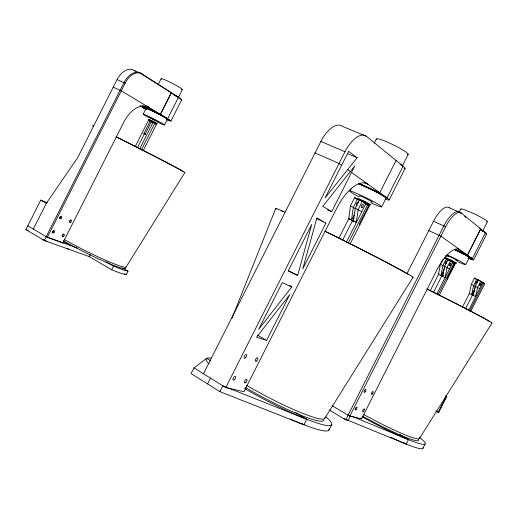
<?xml version="1.0" encoding="UTF-8"?>
<svg xmlns="http://www.w3.org/2000/svg" width="518" height="518" viewBox="0 0 518 518"><rect width="100%" height="100%" fill="white"/><g stroke="black" fill="none" stroke-linecap="round" stroke-linejoin="round"><path stroke-width="0.78" d="M350.045 244.12L369.379 205.879L362.406 201.172L359.486 199.844L355.29 208.145L353.386 220.856L356.429 222.306L348.743 218.7L350.453 205.911L354.636 197.643L359.9 200.55M353.982 221.516L351.463 219.956L353.354 207.252L357.543 198.964M356.274 222.216L358.203 209.486L362.406 201.172M438.474 274.411L440.404 264.284L442.806 259.55M439.199 295.415L455.205 263.791L448.012 259.466L444.58 266.252L442.612 276.392L443.317 275M462.445 307.239L469.353 293.589L471.315 284.343L474.482 278.088L478.859 280.555L477.097 279.733M470.674 311.564L484.764 283.741L478.412 279.94L475.239 286.201L473.251 295.461M297.656 275.414L311.745 224.365L288.144 271.043L297.656 275.414L288.364 270.571M232.019 318.136L275.66 208.624M122.526 268L127.998 271.179L126.191 274.76A47.798 4.286 26.4 0 1 111.674 269.781L89.141 256.552L44.283 240.507L25.9 229.571L40.76 200.11L47.358 202.791M33.327 229.085L46.348 203.27L77.752 157.524L117.074 79.584A16.9 10.91 -66.7 0 1 134.097 70.357M44.283 240.507L123.938 82.66A16.913 10.82 -66.6 0 1 140.928 73.394L178.464 97.332L140.928 73.394L134.071 70.409L135.379 71.244M27.797 225.816L47.339 237.367L125.142 83.197A16.926 10.813 -66.6 0 1 142.126 73.919M47.339 237.367L62.827 242.987L123.996 121.769A24.696 15.436 -64.9 0 1 148.854 107.459L145.668 105.996M144.917 108.165L145.454 106.727M145.312 107.336L144.651 108.644L145.946 109.24M145.739 109.259L146.154 107.841M143.201 114.161L146.426 107.783M158.236 84.376L161.098 78.704M146.698 109.233L147.365 107.912M135.094 146.827L148.517 120.228L151.528 121.827M145.403 134.531L143.829 133.689L150.226 121.024M137.471 147.682L144.392 133.961M143.331 150.343L156.462 124.333L151.36 121.555L145.092 134.427M139.607 149.035L153.075 122.352M141.304 150.026L154.772 123.349L151.36 121.555M170.163 92.223L171.335 92.741L160.386 114.407L141.964 105.957M160.399 114.407L171.335 92.741M89.141 256.552L90.229 254.396M164.465 125.039L182.323 89.659M170.927 121.05L181.643 99.812M111.674 269.781L113.526 266.129A47.798 4.112 26.4 0 0 127.998 271.179M210.839 360.858L206.701 358.333L193.959 367.871L191.071 373.582L219.897 391.634L303.936 424.792L306.727 419.269L295.687 412.548M203.457 373.776L320.895 141.433A25.408 12.238 -66.1 0 1 342.54 126.405L366.472 136.318L403.101 166.207L387.05 197.934L351.528 172.429L354.811 165.941L322.766 206.268L331.662 211.726L351.528 172.429M207.55 383.896L210.463 378.121M219.897 391.634L222.844 385.813L225.835 387.004M193.959 367.871L225.751 387.619L344.982 151.774A25.783 11.908 -65.9 0 1 366.472 136.318M341.602 165.3L325.051 198.031L357.148 157.744L348.672 151.327L341.602 165.3L339.057 163.474L315.061 152.959M156.06 112.633L147.481 108.696L148.562 106.559M266.595 340.423L289.724 294.677L256.578 337.192L266.595 340.423L257.517 335.211M325.9 223.116L302.765 268.881L316.906 217.858L325.9 223.116L316.466 218.596M349.974 191.155L351.418 188.299M374.184 143.272L376.353 138.979M338.895 238.183L349.087 218.026M351.618 220.046L354.532 214.29M342.722 239.989L352.577 220.5L353.626 221.154M353.904 218.641L352.887 220.927M346.251 242.437L365.915 203.542L363.74 202.551M348.336 242.923L367.657 204.714L365.384 203.684M396.063 160.47L379.765 192.702L359.298 183.592M381.656 206.883L386.37 197.559M402.324 166.013L408.126 154.539M389.18 199.903L405.082 168.46M406.941 273.776L433.495 221.29A20.688 7.899 -64.9 0 1 449.333 207.757M328.936 430.108L331.604 424.825M329.066 409.913L345.733 419.826L443.848 225.926A20.726 7.738 -64.8 0 1 459.589 212.302L461.396 213.092L485.431 232.744L472.286 258.709L457.931 248.841L459.68 249.644A30.102 10.891 -64 0 0 436.609 270.525L361.577 418.79L349.812 416.161L332.083 405.678M349.812 416.161L445.668 226.742A20.752 7.718 -64.8 0 1 461.396 213.092M350.498 415.682L348.141 420.344L345.733 419.826M459.336 211.894L460.774 209.045M430.173 290.805L438.921 273.517M444.457 257.809L446.335 258.683L442.909 265.462L440.85 275.537L441.757 276.1L443.518 272.623M440.954 275.595L444.832 267.935M433.398 292.566L441.783 275.997L442.489 276.431M450.53 260.638L447.092 267.437L445.111 277.583L438.364 274.346M436.868 293.861L452.881 262.225L450.375 261.059M437.969 294.774L454.046 263.014L451.949 262.011M454.772 263.5L447.034 278.781L447.474 279.06M454.901 249.469L467.43 255.219L480.756 228.924L479.603 228.412M467.443 255.225L480.756 228.924M465.604 264.73L469.586 256.857M482.621 231.106L487.328 221.801M473.594 259.9L486.648 234.104M476.832 279.196L473.666 285.457L471.607 294.658L473.051 295.551L473.763 294.146M471.691 294.71L475.343 287.503M474.883 290.197L472.377 295.137L472.973 295.513M465.552 308.76L472.474 295.085L473.07 295.461M480.775 281.047L477.602 287.322L475.602 296.587L469.269 293.538M468.667 310.288L482.782 282.401L480.426 281.293M469.612 311.046L483.773 283.074L481.934 282.206M343.207 418.324L406.216 444.107L408.482 439.627L399.469 434.356M438.163 412.315L446.263 396.322L446.814 396.497L438.727 412.47L436.117 411.169M422.895 448.368L425.097 444.023M126.139 266.971L184.894 172.513M324.754 418.402L412.995 277.344M419.36 438.662L492.1 322.876M291.88 286.83L258.683 329.325L282.271 282.66L291.88 286.83L289.743 285.696M144.923 108.178L140.818 106.358M449.889 259.848L452.518 261.143M452.505 261.156L451.961 260.942M225.751 387.619L243.959 391.712L336.752 208.178A37.076 16.582 -64.5 0 1 367.987 184.253L364.387 182.653M348.096 415.145L349.669 415.501M143.48 107.446L140.171 105.937M46.206 236.694L77.383 248.025M25.9 229.571L28.173 230.4M157.712 121.685L158.152 121.808L149.534 117.398L150.175 117.871M227.337 387.6L306.727 419.269M351.981 416.297L408.482 439.627M365.404 202.396C367.184 202.998 362.335 200.505 363.079 201.224M441.757 276.1L442.068 276.34M320.895 141.433L344.982 151.774M347.507 153.6L357.148 157.744M449.3 207.815L459.589 212.302L460.845 213.325M157.265 121.503L156.708 121.257M42.612 239.51L47.423 241.634M358.65 183.709L373.277 190.223M117.074 79.584L125.142 83.197M433.495 221.29L445.668 226.742M365.158 202.285L364.452 201.955M113.241 87.186L121.277 90.838L167.644 118.771L147.682 106.922A24.676 15.449 -64.9 0 0 145.072 105.827M428.774 230.62L440.902 236.137L472.286 258.709M365.935 204.17L368.732 205.445L359.304 224.1L359.958 224.508M367.21 204.888L369.379 205.879M454.273 249.436L459.867 252.007M146.044 108.929L140.125 105.944M145.532 108.877L143.376 107.886L145.493 109.149M350.453 205.911L355.73 208.793M355.29 208.145L361.745 211.797M446.833 259.408L448.705 260.282L446.335 258.683M154.752 123.537L156.462 124.333M452.706 262.626L455.205 263.791M451.631 260.8L450.88 260.431M348.588 218.602L351.463 219.956M327.292 209.673L331.662 211.726M484.764 283.741L482.044 282.388M440.404 264.284L444.703 266.628M444.58 266.252L449.462 268.978M471.315 284.343L475.194 286.454M475.239 286.201L479.623 288.643M452.02 261.247L456.559 263.138L445.843 257.867L449.922 260.217M155.737 120.798L156.093 120.966M143.829 133.689L144.962 134.233M154.539 120.215L154.96 120.422M153.665 119.768L154.105 119.995M152.713 121.646L157.2 123.698L148.582 119.315L152.273 121.419M364.135 201.8L363.396 201.411M353.878 221.464L353.004 220.998M364.387 203.114L364.756 203.315M450.621 260.301L449.889 259.874M152.363 119.095L152.784 119.315M151.58 118.674L151.962 118.875M445.448 395.752L446.814 396.497M151.832 122.002L150.22 121.225L151.353 121.885M436.001 410.949L438.727 412.47M40.76 200.11L46.348 203.27M150.919 118.305L150.388 118M148.517 120.228L149.657 120.888M106.002 261.739L113.526 266.129M124.139 273.562L126.191 274.76M403.444 442.476L406.216 444.107M360.457 418.13L361.577 418.79M61.7 242.327L62.827 242.987M142.618 105.782L145.985 107.796M146.51 108.113L147.481 108.696M301.864 423.523L303.936 424.792M354.636 197.643L357.006 199.229M444.425 257.919L445.616 258.715M474.482 278.088L476.508 279.455M359.486 199.844L361.836 201.431M448.012 259.466L449.786 260.658M478.412 279.94L479.921 280.957M144.787 108.055L144.839 108.087A14.336 0.764 27.1 0 1 158.806 114.038A14.336 0.764 27.1 0 1 166.634 119.412M143.46 107.407L143.492 107.433A15.928 0.848 27.1 0 1 149.825 109.479A15.928 0.848 27.1 0 1 167.968 118.965A15.928 0.848 27.1 0 1 166.964 119.697M347.662 169.651L350.336 171.568M464.607 216.394L465.857 217.418M481.235 229.966L483.093 231.481M357.142 205.471A1.858 0.829 -64.9 0 1 356.384 204.513A1.858 0.829 -64.9 0 1 357.556 202.331A1.858 0.829 -64.9 0 1 358.547 202.836M326.113 417.009A70.862 8.935 27.7 0 1 314.102 422.021A70.862 8.935 27.7 0 1 244.638 388.584M208.955 363.979A70.862 8.935 27.7 0 1 210.93 358.074M329.137 429.157A70.862 9.311 27.7 0 1 289.925 418.907M323.86 419.709A61.972 7.809 27.7 0 1 245.493 387.548M276.243 209.13A76.832 1.93 26.6 0 1 284.842 212.063M324.728 231.054A76.832 1.93 26.6 0 1 412.626 277.376M281.209 210.781A73.271 1.839 26.6 0 1 283.424 211.687M326.372 231.98A73.271 1.839 26.6 0 1 406.941 273.724M407.511 274.074A73.271 1.839 26.6 0 1 408.462 274.676M324.916 417.612A61.972 7.679 27.7 0 1 246.6 385.353M362.114 201.172A7.174 0.479 26.3 0 1 359.537 199.048A7.174 0.479 26.3 0 1 370.033 204.319A7.174 0.479 26.3 0 1 365.3 202.771M359.725 196.205A7.174 0.499 26.3 0 1 365.896 198.498A7.174 0.499 26.3 0 1 371.795 202.156M358.754 196.756A17.69 1.23 26.3 0 1 353.936 192.249A17.69 1.23 26.3 0 1 379.046 204.746A17.69 1.23 26.3 0 1 370.888 202.791M376.456 139.51A17.696 2.169 25.9 0 1 393.615 144.975A17.696 2.169 25.9 0 1 407.478 154.714M359.175 183.631A21.232 1.658 26.3 0 1 383.935 195.985A21.232 1.658 26.3 0 1 385.178 199.009M400.149 164.206A21.238 2.337 26 0 1 404.111 168.687M358.391 183.735A17.69 1.386 26.3 0 1 377.551 192.787A17.69 1.386 26.3 0 1 385.567 198.433M454.526 249.378A17.677 1.094 26 0 1 469.865 257.459A17.677 1.094 26 0 1 468.518 258.139M419.561 437.503A58.968 5.899 28.1 0 1 414.458 441.932A58.968 5.899 28.1 0 1 362.05 416.809M423.089 447.779A58.968 6.145 28.1 0 1 390.96 437.367M418.343 439.154A51.58 5.161 28.1 0 1 362.723 416.239M426.8 288.882A63.908 1.269 26.6 0 1 491.181 322.701M427.842 289.471A60.949 1.211 26.6 0 1 489.387 321.523M419.217 437.438A51.58 5.07 28 0 1 363.623 414.452M448.679 256.695A5.97 0.33 26.1 0 1 448.711 256.17A5.97 0.33 26.1 0 1 456.533 260.03A5.97 0.33 26.1 0 1 455.432 260.023M446.82 254.688A14.731 0.816 26.1 0 1 464.439 263.74A14.731 0.816 26.1 0 1 457.763 261.681M446.678 256.255A14.731 0.816 26.1 0 1 445.493 255.633M460.897 209.408A14.731 1.437 25.6 0 1 474.941 214.238A14.731 1.437 25.6 0 1 486.862 221.898M481.993 230.516A19.645 1.716 25.7 0 1 486.065 234.233M484.498 232.634A17.677 1.548 25.7 0 1 484.738 232.893M454.759 249.346A19.639 1.217 26 0 1 471.866 258.43A19.639 1.217 26 0 1 468.932 258.508M454.241 249.449A14.731 0.913 26 0 1 468.499 257.705M173.653 94.516A15.928 1.198 27.2 0 1 181.112 99.896M146.924 109.117A11.946 0.635 27.1 0 1 156.669 113.086A11.946 0.635 27.1 0 1 166.615 119.134M176.133 96.419A11.946 0.9 27.2 0 1 176.638 96.743M173.491 94.58A14.336 1.075 27.2 0 1 180.011 99.197M149.223 117.819A11.946 0.57 27 0 1 145.72 115.054A11.946 0.57 27 0 1 162.548 123.66A11.946 0.57 27 0 1 157.563 122.086M161.428 79.209A11.946 1.004 27.2 0 1 172.384 83.392A11.946 1.004 27.2 0 1 181.591 89.62M125.168 267.638A41.816 3.594 26.4 0 1 105.465 261.991A41.816 3.594 26.4 0 1 63.19 240.689M116.932 137.218A51.806 0.887 26.9 0 1 165.87 162.095A51.806 0.887 26.9 0 1 184.194 172.358M92.845 126.01A51.806 0.887 26.9 0 1 93.311 125.939M116.129 136.875A49.411 0.842 26.9 0 1 182.407 171.154M182.77 171.439A49.411 0.842 26.9 0 1 182.679 171.49M126.152 266.77A41.816 3.535 26.4 0 1 104.876 259.945A41.816 3.535 26.4 0 1 64.588 239.614M70.331 219.897A1.347 0.861 -59.6 0 1 69.185 221.84M63.118 233.864A1.347 0.861 -58.9 0 1 62.989 235.153A1.347 0.861 -58.9 0 1 61.946 236.02M60.671 216.284A1.366 0.881 -59.4 0 1 59.285 218.052M53.38 230.29A1.366 0.881 -58.7 0 1 53.14 231.624A1.366 0.881 -58.7 0 1 52.053 232.388M70.597 245.558A47.798 4.112 26.4 0 1 63.792 241.815M68.732 249.255A47.798 4.286 26.4 0 1 67.133 248.387M151.858 120.953L153.956 122.028L151.858 120.953M450.239 265.397A1.522 0.55 -64.2 0 0 450.874 263.092A1.522 0.55 -64.2 0 0 449.436 264.86A1.522 0.55 -64.2 0 0 450.239 265.397M362.483 207.278A1.865 0.829 -64.8 0 0 363.144 204.39A1.865 0.829 -64.8 0 0 361.286 206.475A1.865 0.829 -64.8 0 0 362.483 207.278M256.695 360.975A2.053 0.945 -60.2 0 0 257.666 357.847A2.053 0.945 -60.2 0 0 255.406 359.945A2.053 0.945 -60.2 0 0 256.695 360.975M245.843 382.439A2.059 0.939 -59.6 0 0 246.801 379.331A2.059 0.939 -59.6 0 0 244.528 381.468A2.059 0.939 -59.6 0 0 245.843 382.439M245.448 357.802A2.091 0.978 -60 0 0 246.426 354.61A2.091 0.978 -60 0 0 244.107 356.747A2.091 0.978 -60 0 0 245.448 357.802M234.389 379.675A2.098 0.978 -59.4 0 0 235.36 376.508A2.098 0.978 -59.4 0 0 233.016 378.677A2.098 0.978 -59.4 0 0 234.389 379.675M372.358 393.971A1.651 0.615 -61.4 0 0 373.089 391.53A1.651 0.615 -61.4 0 0 371.438 393.44A1.651 0.615 -61.4 0 0 372.358 393.971M363.5 411.396A1.658 0.609 -61 0 0 364.361 408.909A1.658 0.609 -61 0 0 362.691 410.677A1.658 0.609 -61 0 0 363.5 411.396M365.093 391.925A1.677 0.628 -61.3 0 0 365.831 389.445A1.677 0.628 -61.3 0 0 364.141 391.388A1.677 0.628 -61.3 0 0 365.093 391.925M356.093 409.621A1.683 0.628 -60.9 0 0 356.967 407.09A1.683 0.628 -60.9 0 0 355.257 408.883A1.683 0.628 -60.9 0 0 356.093 409.621M446.063 263.435A1.522 0.557 -64.2 0 0 446.691 261.137A1.522 0.557 -64.2 0 0 445.253 262.898A1.522 0.557 -64.2 0 0 446.063 263.435M476.469 283.514A1.405 0.473 -64 0 0 477.078 281.404A1.405 0.473 -64 0 0 475.777 283.055A1.405 0.473 -64 0 0 476.469 283.514M480.393 285.366A1.405 0.473 -64 0 0 481.008 283.255A1.405 0.473 -64 0 0 479.713 284.906A1.405 0.473 -64 0 0 480.393 285.366M70.707 222.3A1.347 0.861 -59.6 0 0 71.231 220.156A1.347 0.861 -59.6 0 0 69.529 221.38A1.347 0.861 -59.6 0 0 70.707 222.3M63.565 236.461A1.353 0.861 -58.9 0 0 64.083 234.324A1.353 0.861 -58.9 0 0 62.374 235.56A1.353 0.861 -58.9 0 0 63.565 236.461M61.014 218.486A1.366 0.881 -59.5 0 0 61.538 216.31A1.366 0.881 -59.5 0 0 59.803 217.547A1.366 0.881 -59.5 0 0 61.014 218.486M53.781 232.822A1.366 0.881 -58.7 0 0 54.299 230.659A1.366 0.881 -58.7 0 0 52.558 231.909A1.366 0.881 -58.7 0 0 53.781 232.822"/></g></svg>
